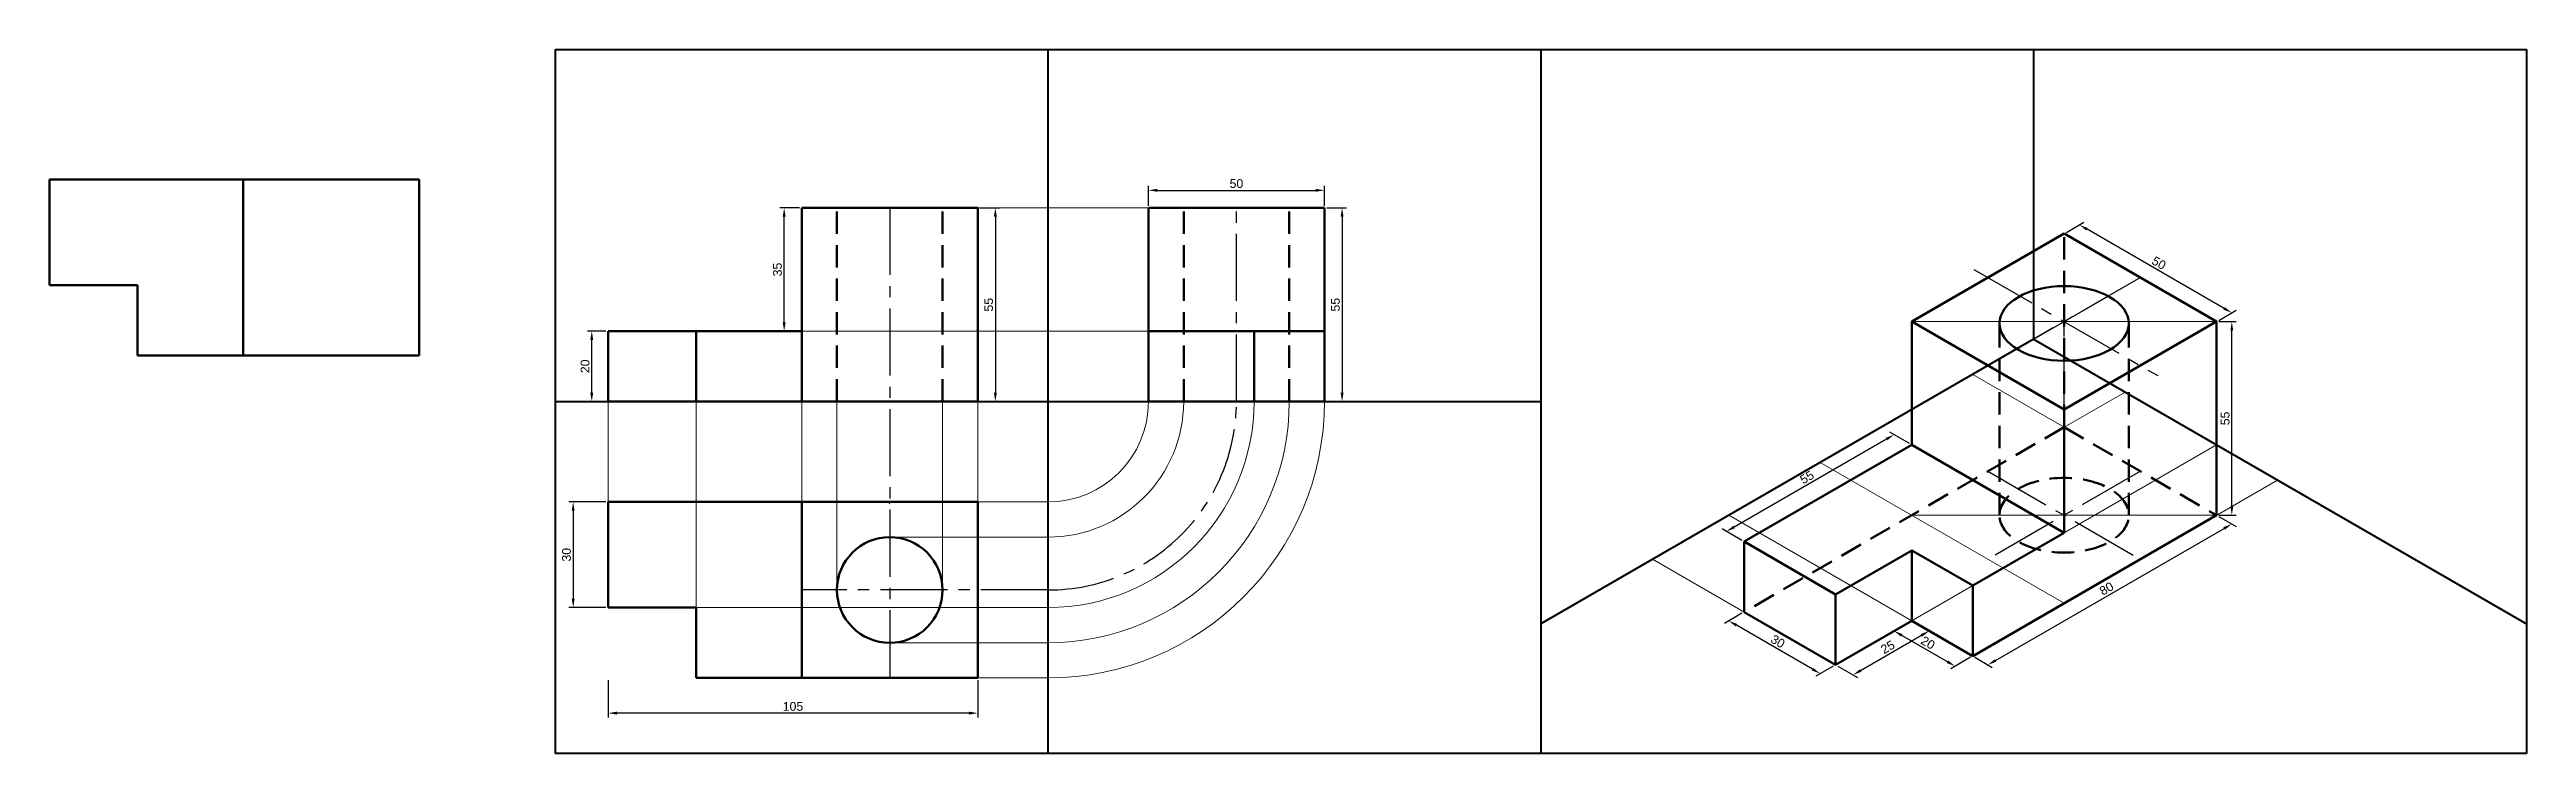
# Model space of a CAD drawing. Header units: millimetres. Extents: x 847 to 1551, y 1939 to 2139.
import ezdxf

# ---------------------------------------------------------------- set-up
doc = ezdxf.new("R2010")
doc.units = ezdxf.units.MM
doc.linetypes.add('CENTRO2', pattern=[28.575, 19.05, -3.175, 3.175, -3.175])
doc.linetypes.add('TRATTEGGIATA2', pattern=[9.525, 6.35, -3.175])
for name, color, linetype, lineweight in [('assi simmetrie', 1, 'CENTRO2', 30), ('contorni', 7, 'Continuous', 50), ('costruzioni', 5, 'Continuous', 20), ('nascoste', 4, 'TRATTEGGIATA2', 50), ('proiettanti', 2, 'Continuous', 20), ('quotature', 3, 'Continuous', 30), ('squadratura', 6, 'Continuous', 40)]:
    doc.layers.add(name, color=color, linetype=linetype, lineweight=lineweight)
doc.styles.get("Standard").update_dxf_attribs({"font": 'arial.ttf'})
doc.dimstyles.new('ISO-25', dxfattribs={"dimtxt": 2.5, "dimasz": 2.5, "dimexe": 1.25, "dimexo": 0.625, "dimtad": 1, "dimtxsty": 'Standard', "dimcen": 2.5, "dimadec": 0, "dimazin": 0, "dimtfac": 1, "dimtmove": 0, "dimatfit": 3, "dimfxl": 1, "dimarcsym": 0})

# ---------------------------------------------------------------- blocks, each defined once
blk = doc.blocks.new('*D2')
at = {"layer": 'Defpoints', "color": 0, "transparency": 16777216}
for p in [(1110.73, 2094.12), (1110.73, 2039.12), (1115.73, 2039.12)]:
    blk.add_point(p, dxfattribs=at)
at = {"layer": 'quotature', "color": 0, "lineweight": -2, "transparency": 16777216}
for p, q in [((1111.35, 2094.12), (1116.98, 2094.12)), ((1115.73, 2091.62), (1115.73, 2041.62)), ((1111.35, 2039.12), (1116.98, 2039.12))]:
    blk.add_line(p, q, dxfattribs=at)
at = {"layer": 'quotature', "color": 0, "transparency": 16777216}
for points in [[(1115.31, 2091.62), (1116.14, 2091.62), (1115.73, 2094.12)], [(1115.31, 2041.62), (1116.14, 2041.62), (1115.73, 2039.12)]]:
    blk.add_solid(points, dxfattribs=at)
at = {"layer": 'quotature', "color": 0, "transparency": 16777216, "insert": (1113.83, 2066.62), "char_height": 2.5, "attachment_point": 5, "rotation": 90}
blk.add_mtext('55', dxfattribs=at)
blk = doc.blocks.new('*D3')
at = {"layer": 'Defpoints', "color": 0, "transparency": 16777216}
for p in [(1055.73, 2094.12), (1060.73, 2094.12), (1060.73, 2059.12)]:
    blk.add_point(p, dxfattribs=at)
at = {"layer": 'quotature', "color": 0, "lineweight": -2, "transparency": 16777216}
for p, q in [((1060.1, 2094.12), (1054.48, 2094.12)), ((1055.73, 2061.62), (1055.73, 2091.62)), ((1060.1, 2059.12), (1054.48, 2059.12))]:
    blk.add_line(p, q, dxfattribs=at)
at = {"layer": 'quotature', "color": 0, "transparency": 16777216}
for points in [[(1055.31, 2091.62), (1056.14, 2091.62), (1055.73, 2094.12)], [(1055.31, 2061.62), (1056.14, 2061.62), (1055.73, 2059.12)]]:
    blk.add_solid(points, dxfattribs=at)
at = {"layer": 'quotature', "color": 0, "transparency": 16777216, "insert": (1053.82, 2076.62), "char_height": 2.5, "attachment_point": 5, "rotation": 90}
blk.add_mtext('35', dxfattribs=at)
blk = doc.blocks.new('*D5')
at = {"layer": 'Defpoints', "color": 0, "transparency": 16777216}
for p in [(1001.08, 2059.12), (1005.73, 2059.12), (1005.73, 2039.12)]:
    blk.add_point(p, dxfattribs=at)
at = {"layer": 'quotature', "color": 0, "lineweight": -2, "transparency": 16777216}
for p, q in [((1005.1, 2059.12), (999.83, 2059.12)), ((1001.08, 2041.62), (1001.08, 2056.62)), ((1005.1, 2039.12), (999.83, 2039.12))]:
    blk.add_line(p, q, dxfattribs=at)
at = {"layer": 'quotature', "color": 0, "transparency": 16777216}
for points in [[(1000.66, 2056.62), (1001.49, 2056.62), (1001.08, 2059.12)], [(1000.66, 2041.62), (1001.49, 2041.62), (1001.08, 2039.12)]]:
    blk.add_solid(points, dxfattribs=at)
at = {"layer": 'quotature', "color": 0, "transparency": 16777216, "insert": (999.18, 2049.12), "char_height": 2.5, "attachment_point": 5, "rotation": 90}
blk.add_mtext('20', dxfattribs=at)
blk = doc.blocks.new('*D9')
at = {"layer": 'Defpoints', "color": 0, "transparency": 16777216}
for p in [(1209.22, 2099.12), (1159.22, 2094.12), (1209.22, 2094.12)]:
    blk.add_point(p, dxfattribs=at)
at = {"layer": 'quotature', "color": 0, "lineweight": -2, "transparency": 16777216}
for p, q in [((1159.22, 2094.75), (1159.22, 2100.37)), ((1161.72, 2099.12), (1206.72, 2099.12)), ((1209.22, 2094.75), (1209.22, 2100.37))]:
    blk.add_line(p, q, dxfattribs=at)
at = {"layer": 'quotature', "color": 0, "transparency": 16777216}
for points in [[(1161.72, 2099.54), (1161.72, 2098.71), (1159.22, 2099.12)], [(1206.72, 2099.54), (1206.72, 2098.71), (1209.22, 2099.12)]]:
    blk.add_solid(points, dxfattribs=at)
at = {"layer": 'quotature', "color": 0, "transparency": 16777216, "insert": (1184.22, 2101.03), "char_height": 2.5, "attachment_point": 5}
blk.add_mtext('50', dxfattribs=at)
blk = doc.blocks.new('*D22')
at = {"layer": 'Defpoints', "color": 0, "transparency": 16777216}
for p in [(1209.22, 2094.12), (1209.22, 2039.12), (1214.22, 2039.12)]:
    blk.add_point(p, dxfattribs=at)
at = {"layer": 'quotature', "color": 0, "lineweight": -2, "transparency": 16777216}
for p, q in [((1209.85, 2094.12), (1215.47, 2094.12)), ((1214.22, 2091.62), (1214.22, 2041.62)), ((1209.85, 2039.12), (1215.47, 2039.12))]:
    blk.add_line(p, q, dxfattribs=at)
at = {"layer": 'quotature', "color": 0, "transparency": 16777216}
for points in [[(1213.81, 2091.62), (1214.64, 2091.62), (1214.22, 2094.12)], [(1213.81, 2041.62), (1214.64, 2041.62), (1214.22, 2039.12)]]:
    blk.add_solid(points, dxfattribs=at)
at = {"layer": 'quotature', "color": 0, "transparency": 16777216, "insert": (1212.33, 2066.62), "char_height": 2.5, "attachment_point": 5, "rotation": 90}
blk.add_mtext('55', dxfattribs=at)
blk = doc.blocks.new('*D28')
at = {"layer": 'Defpoints', "color": 0, "transparency": 16777216}
for p in [(1462.64, 2006.81), (1466.97, 2004.31), (1393.36, 1966.81)]:
    blk.add_point(p, dxfattribs=at)
at = {"layer": 'quotature', "color": 0, "lineweight": -2, "transparency": 16777216}
for p, q in [((1463.27, 2006.45), (1468.22, 2003.59)), ((1399.86, 1965.56), (1464.81, 2003.06)), ((1393.99, 1966.45), (1398.94, 1963.59))]:
    blk.add_line(p, q, dxfattribs=at)
at = {"layer": 'quotature', "color": 0, "transparency": 16777216}
for points in [[(1464.6, 2003.42), (1465.02, 2002.7), (1466.97, 2004.31)], [(1399.65, 1965.92), (1400.06, 1965.2), (1397.69, 1964.31)]]:
    blk.add_solid(points, dxfattribs=at)
at = {"layer": 'quotature', "color": 0, "transparency": 16777216, "insert": (1431.38, 1985.96), "char_height": 2.5, "attachment_point": 5, "rotation": 30}
blk.add_mtext('80', dxfattribs=at)
blk = doc.blocks.new('*D29')
at = {"layer": 'Defpoints', "color": 0, "transparency": 16777216}
for p in [(1462.64, 2061.81), (1466.97, 2061.81), (1462.64, 2006.81)]:
    blk.add_point(p, dxfattribs=at)
at = {"layer": 'quotature', "color": 0, "lineweight": -2, "transparency": 16777216}
for p, q in [((1463.27, 2061.81), (1468.22, 2061.81)), ((1466.97, 2009.31), (1466.97, 2059.31)), ((1463.27, 2006.81), (1468.22, 2006.81))]:
    blk.add_line(p, q, dxfattribs=at)
at = {"layer": 'quotature', "color": 0, "transparency": 16777216}
for points in [[(1466.56, 2059.31), (1467.39, 2059.31), (1466.97, 2061.81)], [(1466.56, 2009.31), (1467.39, 2009.31), (1466.97, 2006.81)]]:
    blk.add_solid(points, dxfattribs=at)
at = {"layer": 'quotature', "color": 0, "transparency": 16777216, "insert": (1465.08, 2034.31), "char_height": 2.5, "attachment_point": 5, "rotation": 90}
blk.add_mtext('55', dxfattribs=at)
blk = doc.blocks.new('*D30')
at = {"layer": 'Defpoints', "color": 0, "transparency": 16777216}
for p in [(1328.41, 1979.31), (1324.08, 1976.81), (1354.39, 1964.31)]:
    blk.add_point(p, dxfattribs=at)
at = {"layer": 'quotature', "color": 0, "lineweight": -2, "transparency": 16777216}
for p, q in [((1327.78, 1978.95), (1322.83, 1976.09)), ((1347.89, 1963.06), (1326.24, 1975.56)), ((1353.76, 1963.95), (1348.81, 1961.09))]:
    blk.add_line(p, q, dxfattribs=at)
at = {"layer": 'quotature', "color": 0, "transparency": 16777216}
for points in [[(1326.45, 1975.92), (1326.03, 1975.2), (1324.08, 1976.81)], [(1348.1, 1963.42), (1347.69, 1962.7), (1350.06, 1961.81)]]:
    blk.add_solid(points, dxfattribs=at)
at = {"layer": 'quotature', "color": 0, "transparency": 16777216, "insert": (1338.02, 1970.96), "char_height": 2.5, "attachment_point": 5, "rotation": 330}
blk.add_mtext('30', dxfattribs=at)
blk = doc.blocks.new('*D31')
at = {"layer": 'Defpoints', "color": 0, "transparency": 16777216}
for p in [(1419.34, 2086.81), (1423.67, 2089.31), (1462.64, 2061.81)]:
    blk.add_point(p, dxfattribs=at)
at = {"layer": 'quotature', "color": 0, "lineweight": -2, "transparency": 16777216}
for p, q in [((1419.97, 2087.17), (1424.92, 2090.03)), ((1464.81, 2065.56), (1425.84, 2088.06)), ((1463.27, 2062.17), (1468.22, 2065.03))]:
    blk.add_line(p, q, dxfattribs=at)
at = {"layer": 'quotature', "color": 0, "transparency": 16777216}
for points in [[(1426.04, 2088.42), (1425.63, 2087.7), (1423.67, 2089.31)], [(1465.02, 2065.92), (1464.6, 2065.2), (1466.97, 2064.31)]]:
    blk.add_solid(points, dxfattribs=at)
at = {"layer": 'quotature', "color": 0, "transparency": 16777216, "insert": (1446.27, 2078.46), "char_height": 2.5, "attachment_point": 5, "rotation": 330}
blk.add_mtext('50', dxfattribs=at)
blk = doc.blocks.new('*D32')
at = {"layer": 'Defpoints', "color": 0, "transparency": 16777216}
for p in [(1376.04, 2026.81), (1323.41, 2002.2), (1328.41, 1999.31)]:
    blk.add_point(p, dxfattribs=at)
at = {"layer": 'quotature', "color": 0, "lineweight": -2, "transparency": 16777216}
for p, q in [((1368.87, 2028.45), (1325.57, 2003.45)), ((1375.41, 2027.17), (1369.79, 2030.42)), ((1327.78, 1999.67), (1322.16, 2002.92))]:
    blk.add_line(p, q, dxfattribs=at)
at = {"layer": 'quotature', "color": 0, "transparency": 16777216}
for points in [[(1368.67, 2028.81), (1369.08, 2028.09), (1371.04, 2029.7)], [(1325.37, 2003.81), (1325.78, 2003.09), (1323.41, 2002.2)]]:
    blk.add_solid(points, dxfattribs=at)
at = {"layer": 'quotature', "color": 0, "transparency": 16777216, "insert": (1346.28, 2017.59), "char_height": 2.5, "attachment_point": 5, "rotation": 30}
blk.add_mtext('55', dxfattribs=at)
blk = doc.blocks.new('*D33')
at = {"layer": 'Defpoints', "color": 0, "transparency": 16777216}
for p in [(1376.04, 1976.81), (1381.02, 1973.94), (1354.39, 1964.31)]:
    blk.add_point(p, dxfattribs=at)
at = {"layer": 'quotature', "color": 0, "lineweight": -2, "transparency": 16777216}
for p, q in [((1361.53, 1962.69), (1378.85, 1972.69)), ((1376.66, 1976.45), (1382.27, 1973.22)), ((1355.01, 1963.95), (1360.62, 1960.72))]:
    blk.add_line(p, q, dxfattribs=at)
at = {"layer": 'quotature', "color": 0, "transparency": 16777216}
for points in [[(1378.64, 1973.05), (1379.06, 1972.33), (1381.02, 1973.94)], [(1361.32, 1963.05), (1361.74, 1962.33), (1359.37, 1961.44)]]:
    blk.add_solid(points, dxfattribs=at)
at = {"layer": 'quotature', "color": 0, "transparency": 16777216, "insert": (1369.24, 1969.34), "char_height": 2.5, "attachment_point": 5, "rotation": 30}
blk.add_mtext('25', dxfattribs=at)
blk = doc.blocks.new('*D34')
at = {"layer": 'Defpoints', "color": 0, "transparency": 16777216}
for p in [(1371.04, 1973.93), (1376.04, 1976.81), (1393.36, 1966.81)]:
    blk.add_point(p, dxfattribs=at)
at = {"layer": 'quotature', "color": 0, "lineweight": -2, "transparency": 16777216}
for p, q in [((1375.41, 1976.45), (1369.79, 1973.2)), ((1386.2, 1965.18), (1373.21, 1972.68)), ((1392.74, 1966.45), (1387.11, 1963.2))]:
    blk.add_line(p, q, dxfattribs=at)
at = {"layer": 'quotature', "color": 0, "transparency": 16777216}
for points in [[(1373.41, 1973.04), (1373, 1972.32), (1371.04, 1973.93)], [(1386.41, 1965.54), (1385.99, 1964.82), (1388.36, 1963.93)]]:
    blk.add_solid(points, dxfattribs=at)
at = {"layer": 'quotature', "color": 0, "transparency": 16777216, "insert": (1380.65, 1970.57), "char_height": 2.5, "attachment_point": 5, "rotation": 330}
blk.add_mtext('20', dxfattribs=at)
blk = doc.blocks.new('*D35')
at = {"layer": 'Defpoints', "color": 0, "transparency": 16777216}
for p in [(1005.73, 2010.58), (995.8, 1980.58), (1005.73, 1980.58)]:
    blk.add_point(p, dxfattribs=at)
at = {"layer": 'quotature', "color": 0, "lineweight": -2, "transparency": 16777216}
for p, q in [((1005.1, 2010.58), (994.55, 2010.58)), ((995.8, 2008.08), (995.8, 1983.08)), ((1005.1, 1980.58), (994.55, 1980.58))]:
    blk.add_line(p, q, dxfattribs=at)
at = {"layer": 'quotature', "color": 0, "transparency": 16777216}
for points in [[(995.38, 2008.08), (996.21, 2008.08), (995.8, 2010.58)], [(995.38, 1983.08), (996.21, 1983.08), (995.8, 1980.58)]]:
    blk.add_solid(points, dxfattribs=at)
at = {"layer": 'quotature', "color": 0, "transparency": 16777216, "insert": (993.9, 1995.58), "char_height": 2.5, "attachment_point": 5, "rotation": 90}
blk.add_mtext('30', dxfattribs=at)
blk = doc.blocks.new('*D37')
at = {"layer": 'Defpoints', "color": 0, "transparency": 16777216}
for p in [(1005.73, 1960.58), (1110.73, 1960.58), (1005.73, 1950.58)]:
    blk.add_point(p, dxfattribs=at)
at = {"layer": 'quotature', "color": 0, "lineweight": -2, "transparency": 16777216}
for p, q in [((1005.73, 1959.96), (1005.73, 1949.33)), ((1110.73, 1959.96), (1110.73, 1949.33)), ((1108.23, 1950.58), (1008.23, 1950.58))]:
    blk.add_line(p, q, dxfattribs=at)
at = {"layer": 'quotature', "color": 0, "transparency": 16777216}
for points in [[(1008.23, 1951), (1008.23, 1950.17), (1005.73, 1950.58)], [(1108.23, 1951), (1108.23, 1950.17), (1110.73, 1950.58)]]:
    blk.add_solid(points, dxfattribs=at)
at = {"layer": 'quotature', "color": 0, "transparency": 16777216, "insert": (1058.23, 1952.48), "char_height": 2.5, "attachment_point": 5}
blk.add_mtext('105', dxfattribs=at)

msp = doc.modelspace()

# ---------------------------------------------------------------- linework, layer by layer
at = {"layer": 'assi simmetrie'}
for p, q in [((1085.726, 2094.124), (1085.726, 1960.583)), ((1184.222, 2039.124), (1184.222, 2094.124)), ((1393.648, 2076.646), (1445.916, 2046.469)), ((1440.992, 2074.312), (1397.69, 2049.312)), ((1419.341, 2006.812), (1419.341, 2061.812)), ((1397.69, 2019.312), (1440.992, 1994.312)), ((1440.992, 2019.312), (1397.69, 1994.312)), ((1130.681, 1985.583), (1060.726, 1985.583))]:
    msp.add_line(p, q, dxfattribs=at)
msp.add_arc((1130.681, 2039.124), 53.542, 270, 0, dxfattribs=at)
at = {"layer": 'contorni'}
for p, q in [((847.04, 2102.201), (952.04, 2102.201)), ((847.04, 2072.201), (847.04, 2102.201)), ((902.04, 2052.201), (902.04, 2102.201)), ((952.04, 2102.201), (952.04, 2052.201)), ((1110.726, 2094.124), (1060.726, 2094.124)), ((1060.726, 2094.124), (1060.726, 2039.124)), ((1110.726, 2039.124), (1110.726, 2094.124)), ((1159.222, 2039.124), (1159.222, 2094.124)), ((1159.222, 2094.124), (1209.222, 2094.124)), ((1209.222, 2039.124), (1209.222, 2094.124)), ((1209.222, 2094.124), (1209.222, 2059.124)), ((1376.04, 2061.812), (1419.341, 2086.812)), ((1419.341, 2086.812), (1462.642, 2061.812)), ((847.04, 2072.201), (872.04, 2072.201)), ((872.04, 2052.201), (872.04, 2072.201)), ((1376.04, 2026.812), (1376.04, 2061.812)), ((1419.341, 2036.812), (1376.04, 2061.812)), ((1419.341, 2036.812), (1462.642, 2061.812)), ((1462.642, 2006.812), (1462.642, 2061.812)), ((1005.726, 2039.124), (1005.726, 2059.124)), ((1005.726, 2059.124), (1060.726, 2059.124)), ((1030.726, 2039.124), (1030.726, 2059.124)), ((1159.222, 2059.124), (1209.222, 2059.124)), ((1189.222, 2039.124), (1189.222, 2059.124)), ((952.04, 2052.201), (872.04, 2052.201)), ((1005.726, 2039.124), (1110.726, 2039.124)), ((1159.222, 2039.124), (1209.222, 2039.124)), ((1419.341, 2036.812), (1419.341, 2001.812)), ((1328.408, 1999.312), (1376.04, 2026.812)), ((1376.04, 2026.812), (1419.341, 2001.812)), ((1005.726, 2010.583), (1110.726, 2010.583)), ((1005.726, 1980.583), (1005.726, 2010.583)), ((1060.726, 1960.583), (1060.726, 2010.583)), ((1110.726, 2010.583), (1110.726, 1960.583)), ((1393.36, 1966.812), (1462.642, 2006.812)), ((1328.408, 1979.312), (1328.408, 1999.312)), ((1328.408, 1999.312), (1354.389, 1984.312)), ((1393.36, 1986.812), (1419.341, 2001.812)), ((1354.389, 1984.312), (1376.04, 1996.812)), ((1376.04, 1976.812), (1376.04, 1996.812)), ((1376.04, 1996.812), (1393.36, 1986.812)), ((1354.389, 1964.312), (1354.389, 1984.312)), ((1393.36, 1966.812), (1393.36, 1986.812)), ((1005.726, 1980.583), (1030.726, 1980.583)), ((1030.726, 1960.583), (1030.726, 1980.583)), ((1328.408, 1979.312), (1354.389, 1964.312)), ((1354.389, 1964.312), (1376.04, 1976.812)), ((1376.04, 1976.812), (1393.36, 1966.812)), ((1110.726, 1960.583), (1030.726, 1960.583))]:
    msp.add_line(p, q, dxfattribs=at)
msp.add_circle((1085.726, 1985.583), 15, dxfattribs=at)
msp.add_ellipse((1419.341, 2061.303), major_axis=(-18.371, 0), ratio=0.5773503, dxfattribs=at)
at = {"layer": 'costruzioni'}
for p, q in [((1376.04, 2061.812), (1462.642, 2061.812)), ((1410.681, 2056.812), (1393.36, 2046.812)), ((1410.681, 2056.812), (1436.662, 2041.812)), ((1393.36, 2046.812), (1350.059, 2021.812)), ((1393.36, 2046.812), (1419.341, 2031.812)), ((1436.662, 2041.812), (1419.341, 2031.812)), ((1436.662, 2041.812), (1462.642, 2026.812)), ((1462.642, 2026.812), (1354.389, 1964.312)), ((1350.059, 2021.812), (1302.428, 1994.312)), ((1350.059, 2021.812), (1419.341, 1981.812)), ((1393.36, 1966.812), (1479.963, 2016.812)), ((1302.428, 1994.312), (1324.078, 2006.812)), ((1324.078, 2006.812), (1376.04, 1976.812)), ((1376.04, 2006.812), (1462.642, 2006.812)), ((1400.97, 2006.812), (1400.97, 2006.812)), ((1302.428, 1994.312), (1354.389, 1964.312)), ((1376.04, 1976.812), (1393.36, 1966.812))]:
    msp.add_line(p, q, dxfattribs=at)
at = {"layer": 'nascoste'}
for p, q in [((1070.726, 2039.124), (1070.726, 2094.124)), ((1100.726, 2039.124), (1100.726, 2094.124)), ((1169.222, 2039.124), (1169.222, 2094.124)), ((1199.222, 2039.124), (1199.222, 2094.124)), ((1419.341, 2031.812), (1419.341, 2086.812)), ((1400.97, 2006.812), (1400.991, 2061.812)), ((1437.712, 2006.812), (1437.691, 2061.812)), ((1419.341, 2036.812), (1419.341, 2006.812)), ((1419.341, 2031.812), (1328.408, 1979.312)), ((1419.341, 2031.812), (1462.642, 2006.812))]:
    msp.add_line(p, q, dxfattribs=at)
msp.add_ellipse((1419.341, 2006.812), major_axis=(-18.371, 0), ratio=0.5773503, dxfattribs=at)
at = {"layer": 'proiettanti'}
for p, q in [((1060.726, 2010.583), (1060.726, 2094.124)), ((1110.726, 2010.583), (1110.726, 2094.124)), ((1110.726, 2094.124), (1159.222, 2094.124)), ((1005.726, 2010.583), (1005.726, 2059.124)), ((1060.726, 2059.124), (1159.222, 2059.124)), ((1030.726, 1980.583), (1030.726, 2039.124)), ((1070.726, 1985.583), (1070.726, 2039.124)), ((1100.726, 1985.583), (1100.726, 2039.124)), ((1110.726, 2010.583), (1130.681, 2010.583)), ((1085.726, 2000.583), (1130.681, 2000.583)), ((1030.726, 1980.583), (1130.681, 1980.583)), ((1085.726, 1970.583), (1130.681, 1970.583)), ((1110.726, 1960.583), (1130.681, 1960.583))]:
    msp.add_line(p, q, dxfattribs=at)
for radius, start, end in [(28.542, 134.357608, 135.514461), (28.542, 270, 0), (78.542, 270, 0), (58.542, 270, 0), (38.542, 270, 0), (68.542, 270, 0), (53.542, 212.213401, 212.900367)]:
    msp.add_arc((1130.681, 2039.124), radius, start, end, dxfattribs=at)
at = {"layer": 'quotature'}
msp.add_line((1405.917, 2054.062), (1431.883, 2069.054), dxfattribs=at)
at = {"layer": 'squadratura'}
for p, q in [((990.681, 2139.124), (1270.681, 2139.124)), ((990.681, 2139.124), (990.681, 1939.124)), ((1130.681, 2139.124), (1130.681, 1939.124)), ((1270.681, 2139.124), (1270.681, 1939.124)), ((1270.681, 2139.124), (1550.681, 2139.124)), ((1270.681, 2139.124), (1270.681, 1939.124)), ((1410.681, 2139.124), (1410.681, 2056.812)), ((1550.681, 2139.124), (1550.681, 1939.124)), ((1410.681, 2056.812), (1270.681, 1975.983)), ((1410.681, 2056.812), (1550.681, 1975.983)), ((990.681, 2039.124), (1270.681, 2039.124)), ((1270.681, 1939.124), (990.681, 1939.124)), ((1550.681, 1939.124), (1270.681, 1939.124))]:
    msp.add_line(p, q, dxfattribs=at)

# ---------------------------------------------------------------- dimensions: what is measured, and where the dimension line sits
at = {"layer": 'quotature'}
for base, p1, p2, picture, middle in [((1209.222, 2099.124), (1159.222, 2094.124), (1209.222, 2094.124), '*D9', (1184.222, 2101.026)), ((1005.726, 1950.583), (1110.726, 1960.583), (1005.726, 1960.583), '*D37', (1058.226, 1952.484))]:
    dim = msp.add_linear_dim(base=base, p1=p1, p2=p2, dimstyle='ISO-25', dxfattribs=at)
    dim.commit()
    dim.dimension.update_dxf_attribs({"geometry": picture, "text_midpoint": middle})
for base, p1, p2, picture, middle in [((1055.726, 2094.124), (1060.726, 2059.124), (1060.726, 2094.124), '*D3', (1053.824, 2076.624)), ((1115.726, 2039.124), (1110.726, 2094.124), (1110.726, 2039.124), '*D2', (1113.83, 2066.624)), ((1214.222, 2039.124), (1209.222, 2094.124), (1209.222, 2039.124), '*D22', (1212.326, 2066.624)), ((1001.078, 2059.124), (1005.726, 2039.124), (1005.726, 2059.124), '*D5', (999.177, 2049.124)), ((995.797, 1980.583), (1005.726, 2010.583), (1005.726, 1980.583), '*D35', (993.895, 1995.583))]:
    dim = msp.add_linear_dim(base=base, p1=p1, p2=p2, angle=90, dimstyle='ISO-25', dxfattribs=at)
    dim.commit()
    dim.dimension.update_dxf_attribs({"geometry": picture, "text_midpoint": middle})
for p1, p2, distance, picture, middle in [((1462.642, 2061.812), (1419.341, 2086.812), -4.33, '*D31', (1446.272, 2078.459)), ((1462.642, 2006.812), (1462.642, 2061.812), -4.33, '*D29', (1465.076, 2034.312)), ((1376.04, 2026.812), (1328.408, 1999.312), -5, '*D32', (1346.276, 2017.591)), ((1393.36, 1966.812), (1462.642, 2006.812), -4.33, '*D28', (1431.381, 1985.959)), ((1354.389, 1964.312), (1328.408, 1979.312), 4.33, '*D30', (1338.02, 1970.96)), ((1354.389, 1964.312), (1376.04, 1976.812), -4.977, '*D33', (1369.241, 1969.335)), ((1393.36, 1966.812), (1376.04, 1976.812), 4.998, '*D34', (1380.652, 1970.573))]:
    dim = msp.add_aligned_dim(p1=p1, p2=p2, distance=distance, dimstyle='ISO-25', dxfattribs=at)
    dim.commit()
    dim.dimension.update_dxf_attribs({"geometry": picture, "text_midpoint": middle})

doc.saveas('drawing.dxf')
